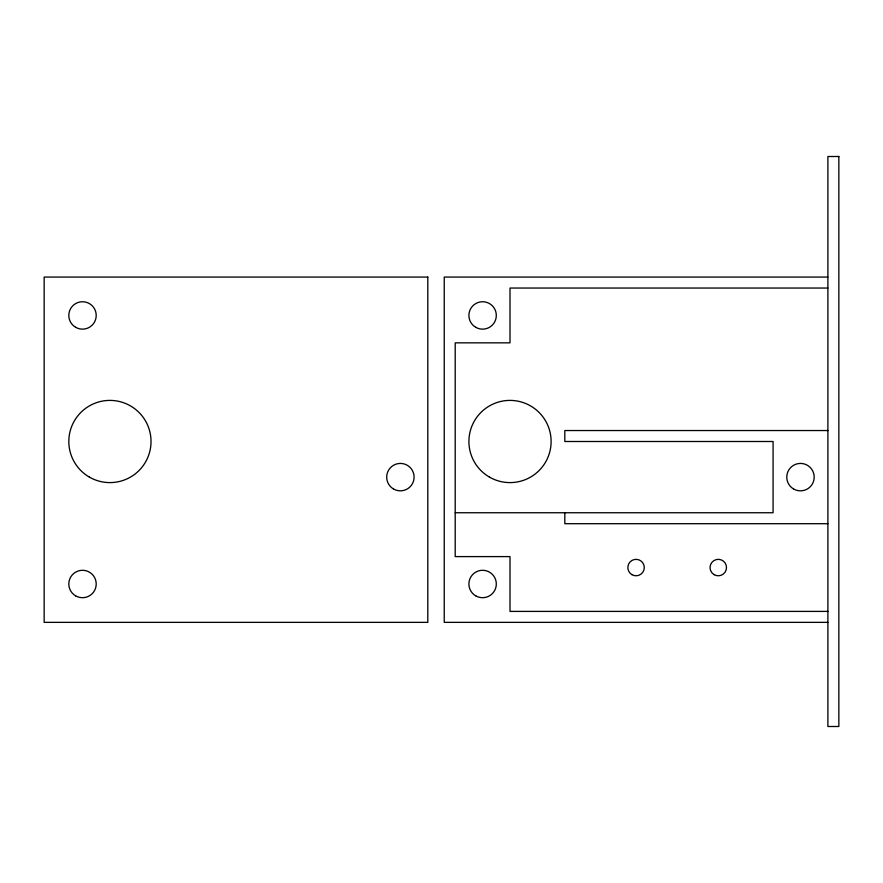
<?xml version="1.0" encoding="UTF-8"?>
<svg xmlns="http://www.w3.org/2000/svg" width="883" height="883" viewBox="0 0 883 883"><rect width="100%" height="100%" fill="white"/><g stroke="black" fill="none" stroke-linecap="round" stroke-linejoin="round"><path stroke-width="1.32" d="M827.89 277.074L444.237 277.074L444.237 622.36L827.89 622.36M827.89 288.046L510.01 288.046L510.01 342.847L455.198 342.847L455.198 556.599L510.01 556.599L510.01 611.4L827.89 611.4M827.89 430.54L564.811 430.54L564.811 441.5L773.078 441.5L773.078 512.747L455.198 512.747M827.89 523.707L564.811 523.707L564.811 512.747M838.85 156.501L827.89 156.501L827.89 726.499L838.85 726.499L838.85 156.501M427.802 277.074L44.15 277.074L44.15 622.36L427.802 622.36L427.802 277.074M489.458 477.096A41.104 41.104 0 0 0 551.113 441.5A41.104 41.104 0 0 0 489.458 405.904A41.104 41.104 0 0 0 489.458 477.096M475.749 595.859A13.698 13.698 0 0 0 496.312 583.994A13.698 13.698 0 0 0 475.749 572.129A13.698 13.698 0 0 0 475.749 595.859M714.159 574.678A8.223 8.223 0 0 0 726.499 567.559A8.223 8.223 0 0 0 714.159 560.44A8.223 8.223 0 0 0 714.159 574.678M631.952 574.678A8.223 8.223 0 0 0 644.281 567.559A8.223 8.223 0 0 0 631.952 560.44A8.223 8.223 0 0 0 631.952 574.678M793.629 488.994A13.698 13.698 0 0 0 814.192 477.129A13.698 13.698 0 0 0 793.629 465.264A13.698 13.698 0 0 0 793.629 488.994M475.749 327.306A13.698 13.698 0 0 0 496.312 315.441A13.698 13.698 0 0 0 475.749 303.575A13.698 13.698 0 0 0 475.749 327.306M89.371 477.096A41.104 41.104 0 0 0 151.026 441.5A41.104 41.104 0 0 0 89.371 405.904A41.104 41.104 0 0 0 89.371 477.096M75.662 327.306A13.698 13.698 0 0 0 96.214 315.441A13.698 13.698 0 0 0 75.662 303.575A13.698 13.698 0 0 0 75.662 327.306M393.542 488.994A13.698 13.698 0 0 0 414.094 477.129A13.698 13.698 0 0 0 393.542 465.264A13.698 13.698 0 0 0 393.542 488.994M75.662 595.859A13.698 13.698 0 0 0 96.214 583.994A13.698 13.698 0 0 0 75.662 572.129A13.698 13.698 0 0 0 75.662 595.859"/></g></svg>
